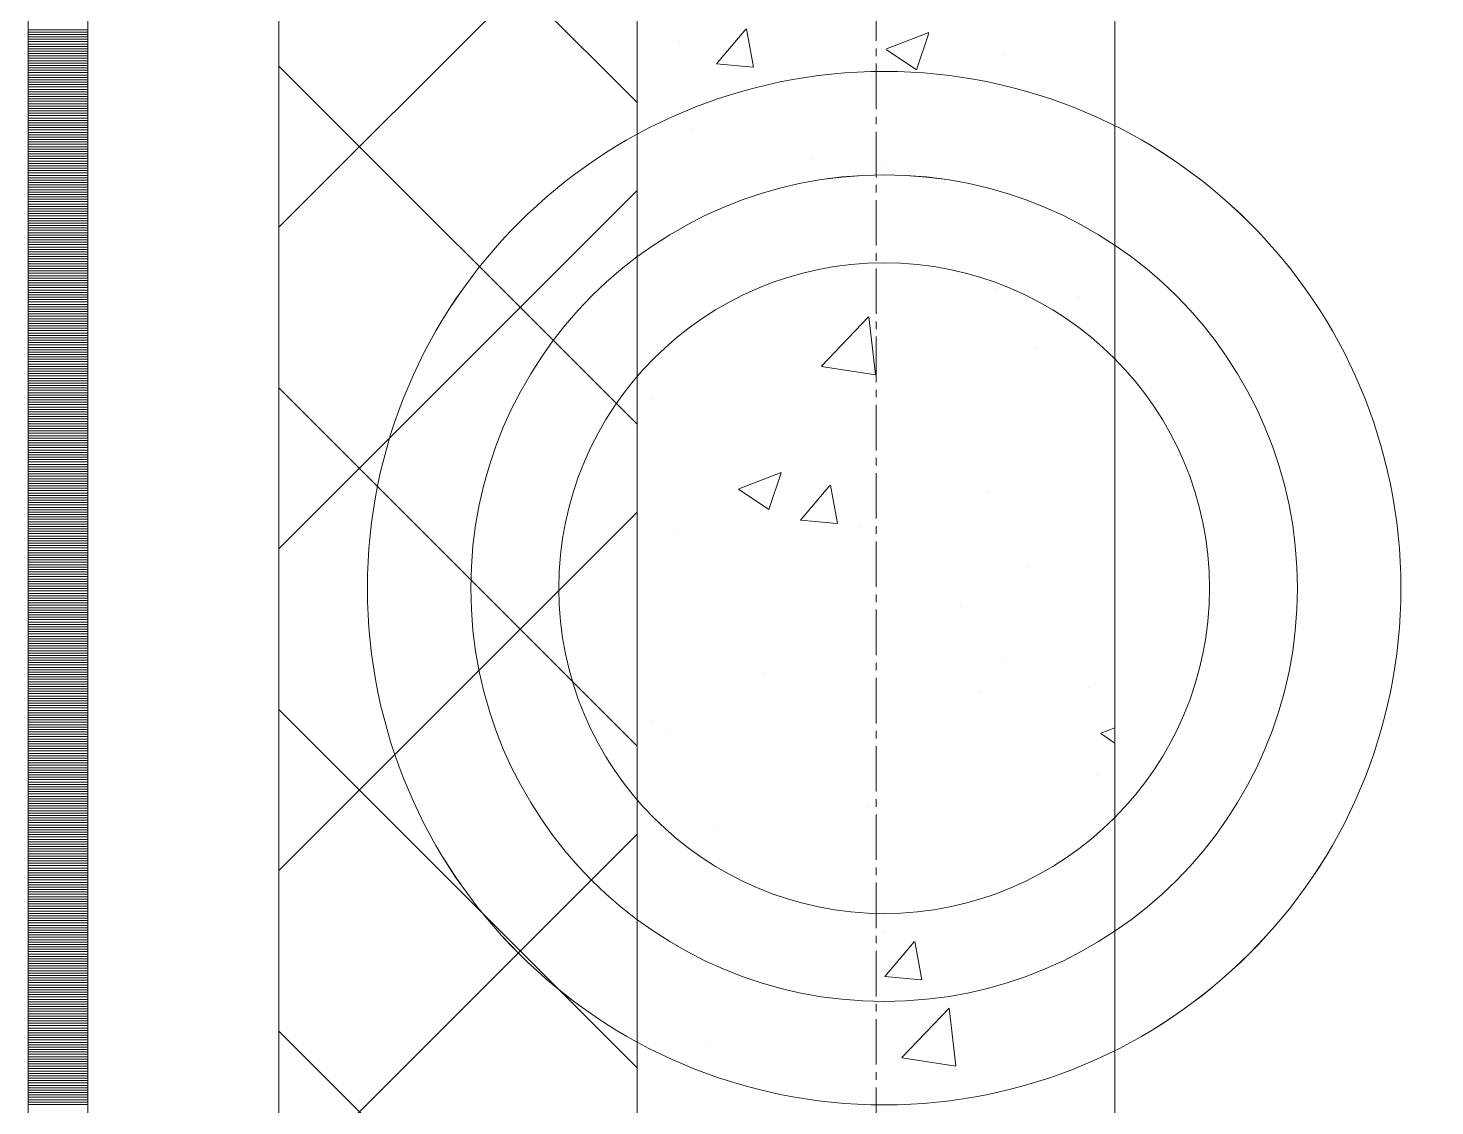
# Model space of a CAD drawing. Header units: millimetres. Extents: x 470010 to 1231400, y -134005 to 421770.
# Drawn here: x 672519 to 673108, y -6086 to -5635 of the extents above; entities that cross this region are included whole.
import ezdxf
from ezdxf.enums import TextEntityAlignment as Align

# ---------------------------------------------------------------- set-up
doc = ezdxf.new("R2010")
doc.units = ezdxf.units.MM
doc.linetypes.add('CENTER2', pattern=[28.575, 19.05, -3.175, 3.175, -3.175])
doc.linetypes.add('DASHED', pattern=[19.05, 12.7, -6.35])
doc.layers.get('Defpoints').update_dxf_attribs({"color": 140})
doc.layers.add('АР_Делит', color=120, linetype='Continuous', lineweight=0, plot=False)
for name, color, linetype, lineweight in [('АР_Стены ПЕНОблок', 52, 'Continuous', 20), ('АР_Тонкая', 254, 'Continuous', 5), ('АР_Утеплитель', 31, 'Continuous', 0), ('АР_Штриховка', 8, 'Continuous', 0)]:
    doc.layers.add(name, color=color, linetype=linetype, lineweight=lineweight)
doc.layers.add('РД_Оси_100', color=7, linetype='Continuous', lineweight=0, true_color=0x525252)
doc.styles.add('style1', font='ARIALN.TTF')

# ---------------------------------------------------------------- blocks, each defined once
blk = doc.blocks.new('СОШ_2200_АР_ОСИ_М100_28.05.24')
at = {"layer": 'АР_Делит', "color": 251, "linetype": 'DASHED', "true_color": 0x636466}
blk.add_lwpolyline([(-355, 13145), (-355, 100855), (37145, 100855), (37145, 129155), (72745, 129155), (72745, 135155), (114955, 135155), (114955, -355)], dxfattribs=at)
at = {"layer": 'РД_Оси_100', "color": 251, "linetype": 'CENTER2', "true_color": 0x636466}
blk.add_line((0, -6155), (0, 139938.679), dxfattribs=at)
blk = doc.blocks.new('A$C9108343f')
at = {"layer": 'АР_Делит', "color": 18, "true_color": 0x000000}
for radius in [216.34, 173.04, 136.21]:
    blk.add_circle((7158.34, 94496.92), radius, dxfattribs=at)
at = {"layer": 'АР_Стены ПЕНОблок', "color": 18, "linetype": 'Continuous', "lineweight": 20, "true_color": 0x000000}
for p, q in [((7054.96, 97555), (7054.96, 21355)), ((7254.96, 21355), (7254.96, 97555))]:
    blk.add_line(p, q, dxfattribs=at)
at = {"layer": 'АР_Тонкая', "color": 18, "linetype": 'Continuous', "lineweight": 5, "true_color": 0x000000}
for p, q in [((6799.96, 97555), (6799.96, 21355)), ((6824.96, 97555), (6824.96, 21355)), ((6824.96, 21355), (6824.96, 97555)), ((6904.96, 21355), (6904.96, 97555))]:
    blk.add_line(p, q, dxfattribs=at)
at = {"layer": 'АР_Утеплитель', "color": 18, "linetype": 'Continuous', "lineweight": 0, "true_color": 0x000000}
for p, q in [((6904.96, 97555), (6904.96, 21355)), ((7054.96, 21355), (7054.96, 97555))]:
    blk.add_line(p, q, dxfattribs=at)
at = {"layer": 'АР_Штриховка', "color": 18, "linetype": 'Continuous', "lineweight": 0, "true_color": 0x000000}
for p, q in [((7054.96, 94700.22), (6904.96, 94850.22)), ((6904.96, 94648.08), (7054.96, 94798.08)), ((6799.96, 94730.75), (6824.96, 94730.75)), ((6799.96, 94729.75), (6824.96, 94729.75)), ((6799.96, 94728.75), (6824.96, 94728.75)), ((6799.96, 94727.75), (6824.96, 94727.75)), ((6799.96, 94726.75), (6824.96, 94726.75)), ((7088.14, 94716.39), (7100.39, 94730.99)), ((7103.63, 94715.12), (7100.69, 94731.04)), ((7159.31, 94722.67), (7177.09, 94729.5)), ((7171.88, 94713.98), (7177.03, 94729.33)), ((6799.96, 94725.75), (6824.96, 94725.75)), ((6799.96, 94724.75), (6824.96, 94724.75)), ((6799.96, 94723.75), (6824.96, 94723.75)), ((6799.96, 94722.75), (6824.96, 94722.75)), ((6799.96, 94721.75), (6824.96, 94721.75)), ((6799.96, 94720.75), (6824.96, 94720.75)), ((7072.82, 94725.65), (7072.82, 94725.65)), ((7159.23, 94722.51), (7171.87, 94713.99)), ((6799.96, 94719.75), (6824.96, 94719.75)), ((6799.96, 94718.75), (6824.96, 94718.75)), ((6799.96, 94717.75), (6824.96, 94717.75)), ((6799.96, 94716.75), (6824.96, 94716.75)), ((6799.96, 94715.75), (6824.96, 94715.75)), ((7054.96, 94565.52), (6904.96, 94715.52)), ((7088.14, 94716.39), (7103.33, 94715.06)), ((7208.41, 94719.92), (7208.41, 94719.92)), ((6799.96, 94714.75), (6824.96, 94714.75)), ((6799.96, 94713.75), (6824.96, 94713.75)), ((6799.96, 94712.75), (6824.96, 94712.75)), ((6799.96, 94711.75), (6824.96, 94711.75)), ((6799.96, 94710.75), (6824.96, 94710.75)), ((6799.96, 94709.75), (6824.96, 94709.75)), ((6799.96, 94708.75), (6824.96, 94708.75)), ((6799.96, 94707.75), (6824.96, 94707.75)), ((6799.96, 94706.75), (6824.96, 94706.75)), ((6799.96, 94705.75), (6824.96, 94705.75)), ((6799.96, 94704.75), (6824.96, 94704.75)), ((6799.96, 94703.75), (6824.96, 94703.75)), ((7208.07, 94706.69), (7208.07, 94706.69)), ((6799.96, 94702.75), (6824.96, 94702.75)), ((6799.96, 94701.75), (6824.96, 94701.75)), ((6799.96, 94700.75), (6824.96, 94700.75)), ((6799.96, 94699.75), (6824.96, 94699.75)), ((6799.96, 94698.75), (6824.96, 94698.75)), ((6799.96, 94697.75), (6824.96, 94697.75)), ((6799.96, 94696.75), (6824.96, 94696.75)), ((6799.96, 94695.75), (6824.96, 94695.75)), ((6799.96, 94694.75), (6824.96, 94694.75)), ((6799.96, 94693.75), (6824.96, 94693.75)), ((6799.96, 94692.75), (6824.96, 94692.75)), ((6799.96, 94691.75), (6824.96, 94691.75)), ((6799.96, 94690.75), (6824.96, 94690.75)), ((6799.96, 94689.75), (6824.96, 94689.75)), ((6799.96, 94688.75), (6824.96, 94688.75)), ((6799.96, 94687.75), (6824.96, 94687.75)), ((6799.96, 94686.75), (6824.96, 94686.75)), ((6799.96, 94685.75), (6824.96, 94685.75)), ((7077.66, 94688.81), (7077.66, 94688.81)), ((6799.96, 94684.75), (6824.96, 94684.75)), ((6799.96, 94683.75), (6824.96, 94683.75)), ((6799.96, 94682.75), (6824.96, 94682.75)), ((6799.96, 94681.75), (6824.96, 94681.75)), ((6799.96, 94680.75), (6824.96, 94680.75)), ((6799.96, 94679.75), (6824.96, 94679.75)), ((6799.96, 94678.75), (6824.96, 94678.75)), ((6799.96, 94677.75), (6824.96, 94677.75)), ((6799.96, 94676.75), (6824.96, 94676.75)), ((6799.96, 94675.75), (6824.96, 94675.75)), ((6799.96, 94674.75), (6824.96, 94674.75)), ((6799.96, 94673.75), (6824.96, 94673.75)), ((7128.04, 94676.67), (7128.04, 94676.67)), ((7158.83, 94674.25), (7158.83, 94674.25)), ((6799.96, 94672.75), (6824.96, 94672.75)), ((6799.96, 94671.75), (6824.96, 94671.75)), ((6799.96, 94670.75), (6824.96, 94670.75)), ((6799.96, 94669.75), (6824.96, 94669.75)), ((6799.96, 94668.75), (6824.96, 94668.75)), ((6799.96, 94667.75), (6824.96, 94667.75)), ((6799.96, 94666.75), (6824.96, 94666.75)), ((6799.96, 94665.75), (6824.96, 94665.75)), ((6799.96, 94664.75), (6824.96, 94664.75)), ((6799.96, 94663.75), (6824.96, 94663.75)), ((6799.96, 94662.75), (6824.96, 94662.75)), ((6904.96, 94513.38), (7054.96, 94663.38)), ((6799.96, 94661.75), (6824.96, 94661.75)), ((6799.96, 94660.75), (6824.96, 94660.75)), ((6799.96, 94659.75), (6824.96, 94659.75)), ((6799.96, 94658.75), (6824.96, 94658.75)), ((6799.96, 94657.75), (6824.96, 94657.75)), ((6799.96, 94656.75), (6824.96, 94656.75)), ((6799.96, 94655.75), (6824.96, 94655.75)), ((6799.96, 94654.75), (6824.96, 94654.75)), ((6799.96, 94653.75), (6824.96, 94653.75)), ((6799.96, 94652.75), (6824.96, 94652.75)), ((6799.96, 94651.75), (6824.96, 94651.75)), ((6799.96, 94650.75), (6824.96, 94650.75)), ((6799.96, 94649.75), (6824.96, 94649.75)), ((6799.96, 94648.75), (6824.96, 94648.75)), ((6799.96, 94647.75), (6824.96, 94647.75)), ((6799.96, 94646.75), (6824.96, 94646.75)), ((6799.96, 94645.75), (6824.96, 94645.75)), ((6799.96, 94644.75), (6824.96, 94644.75)), ((6799.96, 94643.75), (6824.96, 94643.75)), ((6799.96, 94642.75), (6824.96, 94642.75)), ((6799.96, 94641.75), (6824.96, 94641.75)), ((6799.96, 94640.75), (6824.96, 94640.75)), ((6799.96, 94639.75), (6824.96, 94639.75)), ((6799.96, 94638.75), (6824.96, 94638.75)), ((6799.96, 94637.75), (6824.96, 94637.75)), ((6799.96, 94636.75), (6824.96, 94636.75)), ((6799.96, 94635.75), (6824.96, 94635.75)), ((6799.96, 94634.75), (6824.96, 94634.75)), ((6799.96, 94633.75), (6824.96, 94633.75)), ((6799.96, 94632.75), (6824.96, 94632.75)), ((6799.96, 94631.75), (6824.96, 94631.75)), ((6799.96, 94630.75), (6824.96, 94630.75)), ((6799.96, 94629.75), (6824.96, 94629.75)), ((6799.96, 94628.75), (6824.96, 94628.75)), ((6799.96, 94627.75), (6824.96, 94627.75)), ((6799.96, 94626.75), (6824.96, 94626.75)), ((6799.96, 94625.75), (6824.96, 94625.75)), ((6799.96, 94624.75), (6824.96, 94624.75)), ((6799.96, 94623.75), (6824.96, 94623.75)), ((6799.96, 94622.75), (6824.96, 94622.75)), ((6799.96, 94621.75), (6824.96, 94621.75)), ((6799.96, 94620.75), (6824.96, 94620.75)), ((7104.32, 94624.93), (7104.32, 94624.93)), ((7204.98, 94622.14), (7204.98, 94622.14)), ((6799.96, 94619.75), (6824.96, 94619.75)), ((6799.96, 94618.75), (6824.96, 94618.75)), ((6799.96, 94617.75), (6824.96, 94617.75)), ((6799.96, 94616.75), (6824.96, 94616.75)), ((6799.96, 94615.75), (6824.96, 94615.75)), ((6799.96, 94614.75), (6824.96, 94614.75)), ((7239.91, 94619.2), (7239.91, 94619.2)), ((6799.96, 94613.75), (6824.96, 94613.75)), ((6799.96, 94612.75), (6824.96, 94612.75)), ((6799.96, 94611.75), (6824.96, 94611.75)), ((6799.96, 94610.75), (6824.96, 94610.75)), ((6799.96, 94609.75), (6824.96, 94609.75)), ((7132.06, 94589.9), (7151.84, 94610.51)), ((7154.73, 94586.4), (7151.92, 94610.52)), ((6799.96, 94608.75), (6824.96, 94608.75)), ((6799.96, 94607.75), (6824.96, 94607.75)), ((6799.96, 94606.75), (6824.96, 94606.75)), ((6799.96, 94605.75), (6824.96, 94605.75)), ((6799.96, 94604.75), (6824.96, 94604.75)), ((6799.96, 94603.75), (6824.96, 94603.75)), ((7074.57, 94604.25), (7074.57, 94604.25)), ((6799.96, 94602.75), (6824.96, 94602.75)), ((6799.96, 94601.75), (6824.96, 94601.75)), ((6799.96, 94600.75), (6824.96, 94600.75)), ((6799.96, 94599.75), (6824.96, 94599.75)), ((6799.96, 94598.75), (6824.96, 94598.75)), ((6799.96, 94597.75), (6824.96, 94597.75)), ((7221.64, 94597.6), (7221.64, 94597.6)), ((6799.96, 94596.75), (6824.96, 94596.75)), ((6799.96, 94595.75), (6824.96, 94595.75)), ((6799.96, 94594.75), (6824.96, 94594.75)), ((6799.96, 94593.75), (6824.96, 94593.75)), ((6799.96, 94592.75), (6824.96, 94592.75)), ((6799.96, 94591.75), (6824.96, 94591.75)), ((6799.96, 94590.75), (6824.96, 94590.75)), ((6799.96, 94589.75), (6824.96, 94589.75)), ((6799.96, 94588.75), (6824.96, 94588.75)), ((6799.96, 94587.75), (6824.96, 94587.75)), ((6799.96, 94586.75), (6824.96, 94586.75)), ((6799.96, 94585.75), (6824.96, 94585.75)), ((7132.12, 94589.76), (7154.71, 94586.26)), ((6799.96, 94584.75), (6824.96, 94584.75)), ((6799.96, 94583.75), (6824.96, 94583.75)), ((6799.96, 94582.75), (6824.96, 94582.75)), ((6799.96, 94581.75), (6824.96, 94581.75)), ((6799.96, 94580.75), (6824.96, 94580.75)), ((6799.96, 94579.75), (6824.96, 94579.75)), ((7054.96, 94430.81), (6904.96, 94580.81)), ((6799.96, 94578.75), (6824.96, 94578.75)), ((6799.96, 94577.75), (6824.96, 94577.75)), ((6799.96, 94576.75), (6824.96, 94576.75)), ((6799.96, 94575.75), (6824.96, 94575.75)), ((6799.96, 94574.75), (6824.96, 94574.75)), ((6799.96, 94573.75), (6824.96, 94573.75)), ((7061.22, 94576.49), (7061.22, 94576.49)), ((6799.96, 94572.75), (6824.96, 94572.75)), ((6799.96, 94571.75), (6824.96, 94571.75)), ((6799.96, 94570.75), (6824.96, 94570.75)), ((6799.96, 94569.75), (6824.96, 94569.75)), ((6799.96, 94568.75), (6824.96, 94568.75)), ((6799.96, 94567.75), (6824.96, 94567.75)), ((6799.96, 94566.75), (6824.96, 94566.75)), ((6799.96, 94565.75), (6824.96, 94565.75)), ((6799.96, 94564.75), (6824.96, 94564.75)), ((6799.96, 94563.75), (6824.96, 94563.75)), ((6799.96, 94562.75), (6824.96, 94562.75)), ((6799.96, 94561.75), (6824.96, 94561.75)), ((6799.96, 94560.75), (6824.96, 94560.75)), ((6799.96, 94559.75), (6824.96, 94559.75)), ((6799.96, 94558.75), (6824.96, 94558.75)), ((6799.96, 94557.75), (6824.96, 94557.75)), ((6799.96, 94556.75), (6824.96, 94556.75)), ((6799.96, 94555.75), (6824.96, 94555.75)), ((6799.96, 94554.75), (6824.96, 94554.75)), ((6799.96, 94553.75), (6824.96, 94553.75)), ((6799.96, 94552.75), (6824.96, 94552.75)), ((6799.96, 94551.75), (6824.96, 94551.75)), ((6799.96, 94550.75), (6824.96, 94550.75)), ((6799.96, 94549.75), (6824.96, 94549.75)), ((6799.96, 94548.75), (6824.96, 94548.75)), ((6799.96, 94547.75), (6824.96, 94547.75)), ((6799.96, 94546.75), (6824.96, 94546.75)), ((6799.96, 94545.75), (6824.96, 94545.75)), ((6799.96, 94544.75), (6824.96, 94544.75)), ((7097.51, 94538.49), (7115.29, 94545.31)), ((7110.08, 94529.79), (7115.23, 94545.14)), ((6799.96, 94543.75), (6824.96, 94543.75)), ((6799.96, 94542.75), (6824.96, 94542.75)), ((6799.96, 94541.75), (6824.96, 94541.75)), ((6799.96, 94540.75), (6824.96, 94540.75)), ((6799.96, 94539.75), (6824.96, 94539.75)), ((6799.96, 94538.75), (6824.96, 94538.75)), ((7097.43, 94538.32), (7110.07, 94529.8)), ((7123.39, 94525.34), (7135.63, 94539.93)), ((7138.87, 94524.06), (7135.93, 94539.98)), ((6799.96, 94537.75), (6824.96, 94537.75)), ((6799.96, 94536.75), (6824.96, 94536.75)), ((6799.96, 94535.75), (6824.96, 94535.75)), ((6799.96, 94534.75), (6824.96, 94534.75)), ((6799.96, 94533.75), (6824.96, 94533.75)), ((6799.96, 94532.75), (6824.96, 94532.75)), ((7201.9, 94537.58), (7201.9, 94537.58)), ((6799.96, 94531.75), (6824.96, 94531.75)), ((6799.96, 94530.75), (6824.96, 94530.75)), ((6799.96, 94529.75), (6824.96, 94529.75)), ((6799.96, 94528.75), (6824.96, 94528.75)), ((6799.96, 94527.75), (6824.96, 94527.75)), ((6799.96, 94526.75), (6824.96, 94526.75)), ((6904.96, 94378.68), (7054.96, 94528.68)), ((6799.96, 94525.75), (6824.96, 94525.75)), ((6799.96, 94524.75), (6824.96, 94524.75)), ((6799.96, 94523.75), (6824.96, 94523.75)), ((6799.96, 94522.75), (6824.96, 94522.75)), ((6799.96, 94521.75), (6824.96, 94521.75)), ((6799.96, 94520.75), (6824.96, 94520.75)), ((7123.39, 94525.33), (7138.57, 94524)), ((7148.34, 94522.7), (7148.34, 94522.7)), ((6799.96, 94519.75), (6824.96, 94519.75)), ((6799.96, 94518.75), (6824.96, 94518.75)), ((6799.96, 94517.75), (6824.96, 94517.75)), ((6799.96, 94516.75), (6824.96, 94516.75)), ((6799.96, 94515.75), (6824.96, 94515.75)), ((6799.96, 94514.75), (6824.96, 94514.75)), ((7071.48, 94519.7), (7071.48, 94519.7)), ((6799.96, 94513.75), (6824.96, 94513.75)), ((6799.96, 94512.75), (6824.96, 94512.75)), ((6799.96, 94511.75), (6824.96, 94511.75)), ((6799.96, 94510.75), (6824.96, 94510.75)), ((6799.96, 94509.75), (6824.96, 94509.75)), ((6799.96, 94508.75), (6824.96, 94508.75)), ((6799.96, 94507.75), (6824.96, 94507.75)), ((6799.96, 94506.75), (6824.96, 94506.75)), ((6799.96, 94505.75), (6824.96, 94505.75)), ((6799.96, 94504.75), (6824.96, 94504.75)), ((6799.96, 94503.75), (6824.96, 94503.75)), ((7218.41, 94505.79), (7218.41, 94505.79)), ((6799.96, 94502.75), (6824.96, 94502.75)), ((6799.96, 94501.75), (6824.96, 94501.75)), ((6799.96, 94500.75), (6824.96, 94500.75)), ((6799.96, 94499.75), (6824.96, 94499.75)), ((6799.96, 94498.75), (6824.96, 94498.75)), ((6799.96, 94497.75), (6824.96, 94497.75)), ((7154.82, 94497.42), (7154.82, 94497.42)), ((6799.96, 94496.75), (6824.96, 94496.75)), ((6799.96, 94495.75), (6824.96, 94495.75)), ((6799.96, 94494.75), (6824.96, 94494.75)), ((6799.96, 94493.75), (6824.96, 94493.75)), ((6799.96, 94492.75), (6824.96, 94492.75)), ((6799.96, 94491.75), (6824.96, 94491.75)), ((6799.96, 94490.75), (6824.96, 94490.75)), ((6799.96, 94489.75), (6824.96, 94489.75)), ((6799.96, 94488.75), (6824.96, 94488.75)), ((6799.96, 94487.75), (6824.96, 94487.75)), ((6799.96, 94486.75), (6824.96, 94486.75)), ((6799.96, 94485.75), (6824.96, 94485.75)), ((7190.45, 94489.41), (7190.45, 94489.41)), ((6799.96, 94484.75), (6824.96, 94484.75)), ((6799.96, 94483.75), (6824.96, 94483.75)), ((6799.96, 94482.75), (6824.96, 94482.75)), ((6799.96, 94481.75), (6824.96, 94481.75)), ((6799.96, 94480.75), (6824.96, 94480.75)), ((6799.96, 94479.75), (6824.96, 94479.75)), ((6799.96, 94478.75), (6824.96, 94478.75)), ((6799.96, 94477.75), (6824.96, 94477.75)), ((6799.96, 94476.75), (6824.96, 94476.75)), ((6799.96, 94475.75), (6824.96, 94475.75)), ((6799.96, 94474.75), (6824.96, 94474.75)), ((6799.96, 94473.75), (6824.96, 94473.75)), ((6799.96, 94472.75), (6824.96, 94472.75)), ((6799.96, 94471.75), (6824.96, 94471.75)), ((6799.96, 94470.75), (6824.96, 94470.75)), ((6799.96, 94469.75), (6824.96, 94469.75)), ((6799.96, 94468.75), (6824.96, 94468.75)), ((6799.96, 94467.75), (6824.96, 94467.75)), ((6799.96, 94466.75), (6824.96, 94466.75)), ((6799.96, 94465.75), (6824.96, 94465.75)), ((6799.96, 94464.75), (6824.96, 94464.75)), ((6799.96, 94463.75), (6824.96, 94463.75)), ((6799.96, 94462.75), (6824.96, 94462.75)), ((6799.96, 94461.75), (6824.96, 94461.75)), ((7209.2, 94466.93), (7209.2, 94466.93)), ((6799.96, 94460.75), (6824.96, 94460.75)), ((6799.96, 94459.75), (6824.96, 94459.75)), ((6799.96, 94458.75), (6824.96, 94458.75)), ((6799.96, 94457.75), (6824.96, 94457.75)), ((6799.96, 94456.75), (6824.96, 94456.75)), ((6799.96, 94455.75), (6824.96, 94455.75)), ((7108.41, 94461.02), (7108.41, 94461.02)), ((6799.96, 94454.75), (6824.96, 94454.75)), ((6799.96, 94453.75), (6824.96, 94453.75)), ((6799.96, 94452.75), (6824.96, 94452.75)), ((6799.96, 94451.75), (6824.96, 94451.75)), ((6799.96, 94450.75), (6824.96, 94450.75)), ((7198.81, 94453.03), (7198.81, 94453.03)), ((7244, 94455.29), (7244, 94455.29)), ((6799.96, 94449.75), (6824.96, 94449.75)), ((6799.96, 94448.75), (6824.96, 94448.75)), ((6799.96, 94447.75), (6824.96, 94447.75)), ((6799.96, 94446.75), (6824.96, 94446.75)), ((6799.96, 94445.75), (6824.96, 94445.75)), ((6799.96, 94444.75), (6824.96, 94444.75)), ((7054.96, 94296.11), (6904.96, 94446.11)), ((6799.96, 94443.75), (6824.96, 94443.75)), ((6799.96, 94442.75), (6824.96, 94442.75)), ((6799.96, 94441.75), (6824.96, 94441.75)), ((6799.96, 94440.75), (6824.96, 94440.75)), ((6799.96, 94439.75), (6824.96, 94439.75)), ((6799.96, 94438.75), (6824.96, 94438.75)), ((7061.08, 94441.5), (7061.08, 94441.5)), ((7249.12, 94436.22), (7254.96, 94438.46)), ((6799.96, 94437.75), (6824.96, 94437.75)), ((6799.96, 94436.75), (6824.96, 94436.75)), ((6799.96, 94435.75), (6824.96, 94435.75)), ((6799.96, 94434.75), (6824.96, 94434.75)), ((6799.96, 94433.75), (6824.96, 94433.75)), ((6799.96, 94432.75), (6824.96, 94432.75)), ((7068.39, 94435.14), (7068.39, 94435.14)), ((7249.05, 94436.05), (7254.96, 94432.07)), ((6799.96, 94431.75), (6824.96, 94431.75)), ((6799.96, 94430.75), (6824.96, 94430.75)), ((6799.96, 94429.75), (6824.96, 94429.75)), ((6799.96, 94428.75), (6824.96, 94428.75)), ((6799.96, 94427.75), (6824.96, 94427.75)), ((6799.96, 94426.75), (6824.96, 94426.75)), ((6799.96, 94425.75), (6824.96, 94425.75)), ((6799.96, 94424.75), (6824.96, 94424.75)), ((6799.96, 94423.75), (6824.96, 94423.75)), ((6799.96, 94422.75), (6824.96, 94422.75)), ((6799.96, 94421.75), (6824.96, 94421.75)), ((6799.96, 94420.75), (6824.96, 94420.75)), ((6799.96, 94419.75), (6824.96, 94419.75)), ((6799.96, 94418.75), (6824.96, 94418.75)), ((6799.96, 94417.75), (6824.96, 94417.75)), ((6799.96, 94416.75), (6824.96, 94416.75)), ((6799.96, 94415.75), (6824.96, 94415.75)), ((6799.96, 94414.75), (6824.96, 94414.75)), ((7247.78, 94418.28), (7247.78, 94418.28)), ((6799.96, 94413.75), (6824.96, 94413.75)), ((6799.96, 94412.75), (6824.96, 94412.75)), ((6799.96, 94411.75), (6824.96, 94411.75)), ((6799.96, 94410.75), (6824.96, 94410.75)), ((6799.96, 94409.75), (6824.96, 94409.75)), ((6799.96, 94408.75), (6824.96, 94408.75)), ((6799.96, 94407.75), (6824.96, 94407.75)), ((6799.96, 94406.75), (6824.96, 94406.75)), ((6799.96, 94405.75), (6824.96, 94405.75)), ((6799.96, 94404.75), (6824.96, 94404.75)), ((6799.96, 94403.75), (6824.96, 94403.75)), ((6799.96, 94402.75), (6824.96, 94402.75)), ((7151.59, 94405.61), (7151.59, 94405.61)), ((6799.96, 94401.75), (6824.96, 94401.75)), ((6799.96, 94400.75), (6824.96, 94400.75)), ((6799.96, 94399.75), (6824.96, 94399.75)), ((6799.96, 94398.75), (6824.96, 94398.75)), ((6799.96, 94397.75), (6824.96, 94397.75)), ((7088, 94397.24), (7088, 94397.24)), ((6799.96, 94396.75), (6824.96, 94396.75)), ((6799.96, 94395.75), (6824.96, 94395.75)), ((6799.96, 94394.75), (6824.96, 94394.75)), ((6799.96, 94393.75), (6824.96, 94393.75)), ((6799.96, 94392.75), (6824.96, 94392.75)), ((6799.96, 94391.75), (6824.96, 94391.75)), ((6904.96, 94243.97), (7054.96, 94393.97)), ((6799.96, 94390.75), (6824.96, 94390.75)), ((6799.96, 94389.75), (6824.96, 94389.75)), ((6799.96, 94388.75), (6824.96, 94388.75)), ((6799.96, 94387.75), (6824.96, 94387.75)), ((6799.96, 94386.75), (6824.96, 94386.75)), ((6799.96, 94385.75), (6824.96, 94385.75)), ((6799.96, 94384.75), (6824.96, 94384.75)), ((6799.96, 94383.75), (6824.96, 94383.75)), ((6799.96, 94382.75), (6824.96, 94382.75)), ((6799.96, 94381.75), (6824.96, 94381.75)), ((6799.96, 94380.75), (6824.96, 94380.75)), ((6799.96, 94379.75), (6824.96, 94379.75)), ((6799.96, 94378.75), (6824.96, 94378.75)), ((6799.96, 94377.75), (6824.96, 94377.75)), ((6799.96, 94376.75), (6824.96, 94376.75)), ((6799.96, 94375.75), (6824.96, 94375.75)), ((6799.96, 94374.75), (6824.96, 94374.75)), ((6799.96, 94373.75), (6824.96, 94373.75)), ((6799.96, 94372.75), (6824.96, 94372.75)), ((6799.96, 94371.75), (6824.96, 94371.75)), ((6799.96, 94370.75), (6824.96, 94370.75)), ((6799.96, 94369.75), (6824.96, 94369.75)), ((6799.96, 94368.75), (6824.96, 94368.75)), ((6799.96, 94367.75), (6824.96, 94367.75)), ((7195.72, 94368.47), (7195.72, 94368.47)), ((6799.96, 94366.75), (6824.96, 94366.75)), ((6799.96, 94365.75), (6824.96, 94365.75)), ((6799.96, 94364.75), (6824.96, 94364.75)), ((6799.96, 94363.75), (6824.96, 94363.75)), ((6799.96, 94362.75), (6824.96, 94362.75)), ((6799.96, 94361.75), (6824.96, 94361.75)), ((6799.96, 94360.75), (6824.96, 94360.75)), ((6799.96, 94359.75), (6824.96, 94359.75)), ((6799.96, 94358.75), (6824.96, 94358.75)), ((6799.96, 94357.75), (6824.96, 94357.75)), ((6799.96, 94356.75), (6824.96, 94356.75)), ((6799.96, 94355.75), (6824.96, 94355.75)), ((7139.91, 94360.3), (7139.91, 94360.3)), ((6799.96, 94354.75), (6824.96, 94354.75)), ((6799.96, 94353.75), (6824.96, 94353.75)), ((6799.96, 94352.75), (6824.96, 94352.75)), ((6799.96, 94351.75), (6824.96, 94351.75)), ((6799.96, 94350.75), (6824.96, 94350.75)), ((6799.96, 94349.75), (6824.96, 94349.75)), ((7065.31, 94350.59), (7065.31, 94350.59)), ((7158.08, 94352.61), (7158.08, 94352.61)), ((6799.96, 94348.75), (6824.96, 94348.75)), ((6799.96, 94347.75), (6824.96, 94347.75)), ((6799.96, 94346.75), (6824.96, 94346.75)), ((6799.96, 94345.75), (6824.96, 94345.75)), ((6799.96, 94344.75), (6824.96, 94344.75)), ((7158.63, 94334.28), (7170.88, 94348.87)), ((7174.11, 94333), (7171.18, 94348.92)), ((6799.96, 94343.75), (6824.96, 94343.75)), ((6799.96, 94342.75), (6824.96, 94342.75)), ((6799.96, 94341.75), (6824.96, 94341.75)), ((6799.96, 94340.75), (6824.96, 94340.75)), ((6799.96, 94339.75), (6824.96, 94339.75)), ((6799.96, 94338.75), (6824.96, 94338.75)), ((6799.96, 94337.75), (6824.96, 94337.75)), ((6799.96, 94336.75), (6824.96, 94336.75)), ((6799.96, 94335.75), (6824.96, 94335.75)), ((6799.96, 94334.75), (6824.96, 94334.75)), ((6799.96, 94333.75), (6824.96, 94333.75)), ((6799.96, 94332.75), (6824.96, 94332.75)), ((7158.63, 94334.28), (7173.81, 94332.95)), ((6799.96, 94331.75), (6824.96, 94331.75)), ((6799.96, 94330.75), (6824.96, 94330.75)), ((6799.96, 94329.75), (6824.96, 94329.75)), ((6799.96, 94328.75), (6824.96, 94328.75)), ((6799.96, 94327.75), (6824.96, 94327.75)), ((6799.96, 94326.75), (6824.96, 94326.75)), ((6799.96, 94325.75), (6824.96, 94325.75)), ((6799.96, 94324.75), (6824.96, 94324.75)), ((6799.96, 94323.75), (6824.96, 94323.75)), ((6799.96, 94322.75), (6824.96, 94322.75)), ((6799.96, 94321.75), (6824.96, 94321.75)), ((6799.96, 94320.75), (6824.96, 94320.75)), ((7165.73, 94300.43), (7185.52, 94321.05)), ((7188.41, 94296.93), (7185.6, 94321.06)), ((6799.96, 94319.75), (6824.96, 94319.75)), ((6799.96, 94318.75), (6824.96, 94318.75)), ((6799.96, 94317.75), (6824.96, 94317.75)), ((6799.96, 94316.75), (6824.96, 94316.75)), ((6799.96, 94315.75), (6824.96, 94315.75)), ((6799.96, 94314.75), (6824.96, 94314.75)), ((7180.96, 94318.1), (7180.96, 94318.1)), ((6799.96, 94313.75), (6824.96, 94313.75)), ((6799.96, 94312.75), (6824.96, 94312.75)), ((6799.96, 94311.75), (6824.96, 94311.75)), ((6799.96, 94310.75), (6824.96, 94310.75)), ((6799.96, 94309.75), (6824.96, 94309.75)), ((6799.96, 94308.75), (6824.96, 94308.75)), ((7054.96, 94161.4), (6904.96, 94311.4)), ((6799.96, 94307.75), (6824.96, 94307.75)), ((6799.96, 94306.75), (6824.96, 94306.75)), ((6799.96, 94305.75), (6824.96, 94305.75)), ((6799.96, 94304.75), (6824.96, 94304.75)), ((6799.96, 94303.75), (6824.96, 94303.75)), ((6799.96, 94302.75), (6824.96, 94302.75)), ((7084.77, 94305.43), (7084.77, 94305.43)), ((6799.96, 94301.75), (6824.96, 94301.75)), ((6799.96, 94300.75), (6824.96, 94300.75)), ((6799.96, 94299.75), (6824.96, 94299.75)), ((6799.96, 94298.75), (6824.96, 94298.75)), ((6799.96, 94297.75), (6824.96, 94297.75)), ((6799.96, 94296.75), (6824.96, 94296.75)), ((7165.79, 94300.3), (7188.38, 94296.79)), ((6799.96, 94295.75), (6824.96, 94295.75)), ((6799.96, 94294.75), (6824.96, 94294.75)), ((6799.96, 94293.75), (6824.96, 94293.75)), ((6799.96, 94292.75), (6824.96, 94292.75)), ((6799.96, 94291.75), (6824.96, 94291.75)), ((6799.96, 94290.75), (6824.96, 94290.75)), ((6799.96, 94289.75), (6824.96, 94289.75)), ((6799.96, 94288.75), (6824.96, 94288.75)), ((6799.96, 94287.75), (6824.96, 94287.75)), ((6799.96, 94286.75), (6824.96, 94286.75)), ((6799.96, 94285.75), (6824.96, 94285.75)), ((6799.96, 94284.75), (6824.96, 94284.75)), ((6799.96, 94283.75), (6824.96, 94283.75)), ((6799.96, 94282.75), (6824.96, 94282.75)), ((6799.96, 94281.75), (6824.96, 94281.75)), ((6799.96, 94280.75), (6824.96, 94280.75)), ((7192.63, 94283.92), (7192.63, 94283.92))]:
    blk.add_line(p, q, dxfattribs=at)
at = {"layer": 'РД_Оси_100'}
blk.add_blockref('СОШ_2200_АР_ОСИ_М100_28.05.24', (7154.96, 6755), dxfattribs=at)
at = {"layer": 'Defpoints', "color": 18, "true_color": 0x000000, "style": 'style1'}
for p in [(143949.34, 316089.12), (143974.98, 281639.5), (143890.4, 273244.71), (143839.99, 264276.81), (143967.75, 254892.38), (12251.96, 104178.14), (12382.58, 96023.14)]:
    blk.add_attdef('АР-ПОМЕЩЕНИЕ:НАИМЕНОВАНИЕ', text='', height=100, dxfattribs=at).set_placement(p, align=Align.MIDDLE)
at = {"layer": 'Defpoints', "color": 18, "true_color": 0x000000, "style": 'style1', "flags": 8}
for p in [(143951.3, 279099.09), (143848.34, 269251.11), (143875.33, 260094.25), (144049.74, 250824.7), (163419.28, 238153.36), (155897.46, 237965.97), (183037.2, 237965.97), (143342.94, 237876.19)]:
    blk.add_attdef('АР-ПОМЕЩЕНИЕ:НАИМЕНОВАНИЕ', text='', height=100, dxfattribs=at).set_placement(p, align=Align.MIDDLE)

msp = doc.modelspace()

# ---------------------------------------------------------------- linework, layer by layer
at = {"layer": 'АР_Делит', "color": 18, "true_color": 0x000000}
for radius in [216.336, 173.036, 136.212]:
    msp.add_circle((672876.957, -5869.322), radius, dxfattribs=at)
at = {"layer": 'АР_Стены ПЕНОблок', "color": 18, "linetype": 'Continuous', "lineweight": 20, "true_color": 0x000000}
for p, q in [((672773.57, -2811.242), (672773.57, -79011.242)), ((672973.57, -79011.242), (672973.57, -2811.242))]:
    msp.add_line(p, q, dxfattribs=at)
at = {"layer": 'АР_Тонкая', "color": 18, "linetype": 'Continuous', "lineweight": 5, "true_color": 0x000000}
for p, q in [((672518.57, -2811.242), (672518.57, -79011.242)), ((672543.57, -2811.242), (672543.57, -79011.242)), ((672543.57, -79011.242), (672543.57, -2811.242)), ((672623.57, -79011.242), (672623.57, -2811.242))]:
    msp.add_line(p, q, dxfattribs=at)
at = {"layer": 'АР_Утеплитель', "color": 18, "linetype": 'Continuous', "lineweight": 0, "true_color": 0x000000}
for p, q in [((672623.57, -2811.242), (672623.57, -79011.242)), ((672773.57, -79011.242), (672773.57, -2811.242))]:
    msp.add_line(p, q, dxfattribs=at)
at = {"layer": 'АР_Штриховка', "color": 18, "linetype": 'Continuous', "lineweight": 0, "true_color": 0x000000}
for p, q in [((672773.57, -5666.022), (672623.57, -5516.022)), ((672623.57, -5718.159), (672773.57, -5568.159)), ((672518.57, -5635.492), (672543.57, -5635.492)), ((672806.756, -5649.848), (672819.001, -5635.255)), ((672822.239, -5651.126), (672819.302, -5635.204)), ((672518.57, -5636.492), (672543.57, -5636.492)), ((672518.57, -5637.492), (672543.57, -5637.492)), ((672518.57, -5638.492), (672543.57, -5638.492)), ((672518.57, -5639.492), (672543.57, -5639.492)), ((672518.57, -5640.492), (672543.57, -5640.492)), ((672518.57, -5641.492), (672543.57, -5641.492)), ((672877.921, -5643.569), (672895.705, -5636.742)), ((672890.497, -5652.262), (672895.647, -5636.913)), ((672518.57, -5642.492), (672543.57, -5642.492)), ((672518.57, -5643.492), (672543.57, -5643.492)), ((672518.57, -5644.492), (672543.57, -5644.492)), ((672518.57, -5645.492), (672543.57, -5645.492)), ((672518.57, -5646.492), (672543.57, -5646.492)), ((672518.57, -5647.492), (672543.57, -5647.492)), ((672877.845, -5643.734), (672890.48, -5652.257)), ((672518.57, -5648.492), (672543.57, -5648.492)), ((672518.57, -5649.492), (672543.57, -5649.492)), ((672518.57, -5650.492), (672543.57, -5650.492)), ((672518.57, -5651.492), (672543.57, -5651.492)), ((672518.57, -5652.492), (672543.57, -5652.492)), ((672518.57, -5653.492), (672543.57, -5653.492)), ((672773.57, -5800.726), (672623.57, -5650.726)), ((672806.755, -5649.853), (672821.937, -5651.181)), ((672518.57, -5654.492), (672543.57, -5654.492)), ((672518.57, -5655.492), (672543.57, -5655.492)), ((672518.57, -5656.492), (672543.57, -5656.492)), ((672518.57, -5657.492), (672543.57, -5657.492)), ((672518.57, -5658.492), (672543.57, -5658.492)), ((672518.57, -5659.492), (672543.57, -5659.492)), ((672518.57, -5660.492), (672543.57, -5660.492)), ((672518.57, -5661.492), (672543.57, -5661.492)), ((672518.57, -5662.492), (672543.57, -5662.492)), ((672518.57, -5663.492), (672543.57, -5663.492)), ((672518.57, -5664.492), (672543.57, -5664.492)), ((672518.57, -5665.492), (672543.57, -5665.492)), ((672518.57, -5666.492), (672543.57, -5666.492)), ((672518.57, -5667.492), (672543.57, -5667.492)), ((672518.57, -5668.492), (672543.57, -5668.492)), ((672518.57, -5669.492), (672543.57, -5669.492)), ((672518.57, -5670.492), (672543.57, -5670.492)), ((672518.57, -5671.492), (672543.57, -5671.492)), ((672518.57, -5672.492), (672543.57, -5672.492)), ((672518.57, -5673.492), (672543.57, -5673.492)), ((672518.57, -5674.492), (672543.57, -5674.492)), ((672518.57, -5675.492), (672543.57, -5675.492)), ((672518.57, -5676.492), (672543.57, -5676.492)), ((672518.57, -5677.492), (672543.57, -5677.492)), ((672518.57, -5678.492), (672543.57, -5678.492)), ((672518.57, -5679.492), (672543.57, -5679.492)), ((672518.57, -5680.492), (672543.57, -5680.492)), ((672518.57, -5681.492), (672543.57, -5681.492)), ((672518.57, -5682.492), (672543.57, -5682.492)), ((672518.57, -5683.492), (672543.57, -5683.492)), ((672518.57, -5684.492), (672543.57, -5684.492)), ((672518.57, -5685.492), (672543.57, -5685.492)), ((672518.57, -5686.492), (672543.57, -5686.492)), ((672518.57, -5687.492), (672543.57, -5687.492)), ((672518.57, -5688.492), (672543.57, -5688.492)), ((672518.57, -5689.492), (672543.57, -5689.492)), ((672518.57, -5690.492), (672543.57, -5690.492)), ((672518.57, -5691.492), (672543.57, -5691.492)), ((672518.57, -5692.492), (672543.57, -5692.492)), ((672518.57, -5693.492), (672543.57, -5693.492)), ((672518.57, -5694.492), (672543.57, -5694.492)), ((672518.57, -5695.492), (672543.57, -5695.492)), ((672518.57, -5696.492), (672543.57, -5696.492)), ((672518.57, -5697.492), (672543.57, -5697.492)), ((672518.57, -5698.492), (672543.57, -5698.492)), ((672518.57, -5699.492), (672543.57, -5699.492)), ((672518.57, -5700.492), (672543.57, -5700.492)), ((672518.57, -5701.492), (672543.57, -5701.492)), ((672518.57, -5702.492), (672543.57, -5702.492)), ((672518.57, -5703.492), (672543.57, -5703.492)), ((672518.57, -5704.492), (672543.57, -5704.492)), ((672518.57, -5705.492), (672543.57, -5705.492)), ((672518.57, -5706.492), (672543.57, -5706.492)), ((672623.57, -5852.863), (672773.57, -5702.863)), ((672518.57, -5707.492), (672543.57, -5707.492)), ((672518.57, -5708.492), (672543.57, -5708.492)), ((672518.57, -5709.492), (672543.57, -5709.492)), ((672518.57, -5710.492), (672543.57, -5710.492)), ((672518.57, -5711.492), (672543.57, -5711.492)), ((672518.57, -5712.492), (672543.57, -5712.492)), ((672518.57, -5713.492), (672543.57, -5713.492)), ((672518.57, -5714.492), (672543.57, -5714.492)), ((672518.57, -5715.492), (672543.57, -5715.492)), ((672518.57, -5716.492), (672543.57, -5716.492)), ((672518.57, -5717.492), (672543.57, -5717.492)), ((672518.57, -5718.492), (672543.57, -5718.492)), ((672518.57, -5719.492), (672543.57, -5719.492)), ((672518.57, -5720.492), (672543.57, -5720.492)), ((672518.57, -5721.492), (672543.57, -5721.492)), ((672518.57, -5722.492), (672543.57, -5722.492)), ((672518.57, -5723.492), (672543.57, -5723.492)), ((672518.57, -5724.492), (672543.57, -5724.492)), ((672518.57, -5725.492), (672543.57, -5725.492)), ((672518.57, -5726.492), (672543.57, -5726.492)), ((672518.57, -5727.492), (672543.57, -5727.492)), ((672518.57, -5728.492), (672543.57, -5728.492)), ((672518.57, -5729.492), (672543.57, -5729.492)), ((672518.57, -5730.492), (672543.57, -5730.492)), ((672518.57, -5731.492), (672543.57, -5731.492)), ((672518.57, -5732.492), (672543.57, -5732.492)), ((672518.57, -5733.492), (672543.57, -5733.492)), ((672518.57, -5734.492), (672543.57, -5734.492)), ((672518.57, -5735.492), (672543.57, -5735.492)), ((672518.57, -5736.492), (672543.57, -5736.492)), ((672518.57, -5737.492), (672543.57, -5737.492)), ((672518.57, -5738.492), (672543.57, -5738.492)), ((672518.57, -5739.492), (672543.57, -5739.492)), ((672518.57, -5740.492), (672543.57, -5740.492)), ((672518.57, -5741.492), (672543.57, -5741.492)), ((672518.57, -5742.492), (672543.57, -5742.492)), ((672518.57, -5743.492), (672543.57, -5743.492)), ((672518.57, -5744.492), (672543.57, -5744.492)), ((672518.57, -5745.492), (672543.57, -5745.492)), ((672518.57, -5746.492), (672543.57, -5746.492)), ((672518.57, -5747.492), (672543.57, -5747.492)), ((672518.57, -5748.492), (672543.57, -5748.492)), ((672518.57, -5749.492), (672543.57, -5749.492)), ((672518.57, -5750.492), (672543.57, -5750.492)), ((672518.57, -5751.492), (672543.57, -5751.492)), ((672518.57, -5752.492), (672543.57, -5752.492)), ((672518.57, -5753.492), (672543.57, -5753.492)), ((672518.57, -5754.492), (672543.57, -5754.492)), ((672518.57, -5755.492), (672543.57, -5755.492)), ((672518.57, -5756.492), (672543.57, -5756.492)), ((672518.57, -5757.492), (672543.57, -5757.492)), ((672518.57, -5758.492), (672543.57, -5758.492)), ((672518.57, -5759.492), (672543.57, -5759.492)), ((672850.669, -5776.347), (672870.453, -5755.728)), ((672873.343, -5779.841), (672870.537, -5755.718)), ((672518.57, -5760.492), (672543.57, -5760.492)), ((672518.57, -5761.492), (672543.57, -5761.492)), ((672518.57, -5762.492), (672543.57, -5762.492)), ((672518.57, -5763.492), (672543.57, -5763.492)), ((672518.57, -5764.492), (672543.57, -5764.492)), ((672518.57, -5765.492), (672543.57, -5765.492)), ((672518.57, -5766.492), (672543.57, -5766.492)), ((672518.57, -5767.492), (672543.57, -5767.492)), ((672518.57, -5768.492), (672543.57, -5768.492)), ((672518.57, -5769.492), (672543.57, -5769.492)), ((672518.57, -5770.492), (672543.57, -5770.492)), ((672518.57, -5771.492), (672543.57, -5771.492)), ((672518.57, -5772.492), (672543.57, -5772.492)), ((672518.57, -5773.492), (672543.57, -5773.492)), ((672518.57, -5774.492), (672543.57, -5774.492)), ((672518.57, -5775.492), (672543.57, -5775.492)), ((672518.57, -5776.492), (672543.57, -5776.492)), ((672518.57, -5777.492), (672543.57, -5777.492)), ((672850.731, -5776.479), (672873.321, -5779.982)), ((672518.57, -5778.492), (672543.57, -5778.492)), ((672518.57, -5779.492), (672543.57, -5779.492)), ((672518.57, -5780.492), (672543.57, -5780.492)), ((672518.57, -5781.492), (672543.57, -5781.492)), ((672518.57, -5782.492), (672543.57, -5782.492)), ((672518.57, -5783.492), (672543.57, -5783.492)), ((672518.57, -5784.492), (672543.57, -5784.492)), ((672518.57, -5785.492), (672543.57, -5785.492)), ((672518.57, -5786.492), (672543.57, -5786.492)), ((672518.57, -5787.492), (672543.57, -5787.492)), ((672518.57, -5788.492), (672543.57, -5788.492)), ((672773.57, -5935.43), (672623.57, -5785.43)), ((672518.57, -5789.492), (672543.57, -5789.492)), ((672518.57, -5790.492), (672543.57, -5790.492)), ((672518.57, -5791.492), (672543.57, -5791.492)), ((672518.57, -5792.492), (672543.57, -5792.492)), ((672518.57, -5793.492), (672543.57, -5793.492)), ((672518.57, -5794.492), (672543.57, -5794.492)), ((672518.57, -5795.492), (672543.57, -5795.492)), ((672518.57, -5796.492), (672543.57, -5796.492)), ((672518.57, -5797.492), (672543.57, -5797.492)), ((672518.57, -5798.492), (672543.57, -5798.492)), ((672518.57, -5799.492), (672543.57, -5799.492)), ((672518.57, -5800.492), (672543.57, -5800.492)), ((672518.57, -5801.492), (672543.57, -5801.492)), ((672518.57, -5802.492), (672543.57, -5802.492)), ((672518.57, -5803.492), (672543.57, -5803.492)), ((672518.57, -5804.492), (672543.57, -5804.492)), ((672518.57, -5805.492), (672543.57, -5805.492)), ((672518.57, -5806.492), (672543.57, -5806.492)), ((672518.57, -5807.492), (672543.57, -5807.492)), ((672518.57, -5808.492), (672543.57, -5808.492)), ((672518.57, -5809.492), (672543.57, -5809.492)), ((672518.57, -5810.492), (672543.57, -5810.492)), ((672518.57, -5811.492), (672543.57, -5811.492)), ((672518.57, -5812.492), (672543.57, -5812.492)), ((672518.57, -5813.492), (672543.57, -5813.492)), ((672518.57, -5814.492), (672543.57, -5814.492)), ((672518.57, -5815.492), (672543.57, -5815.492)), ((672518.57, -5816.492), (672543.57, -5816.492)), ((672518.57, -5817.492), (672543.57, -5817.492)), ((672518.57, -5818.492), (672543.57, -5818.492)), ((672518.57, -5819.492), (672543.57, -5819.492)), ((672518.57, -5820.492), (672543.57, -5820.492)), ((672518.57, -5821.492), (672543.57, -5821.492)), ((672518.57, -5822.492), (672543.57, -5822.492)), ((672518.57, -5823.492), (672543.57, -5823.492)), ((672518.57, -5824.492), (672543.57, -5824.492)), ((672816.119, -5827.757), (672833.903, -5820.93)), ((672828.695, -5836.45), (672833.845, -5821.101)), ((672518.57, -5825.492), (672543.57, -5825.492)), ((672518.57, -5826.492), (672543.57, -5826.492)), ((672518.57, -5827.492), (672543.57, -5827.492)), ((672518.57, -5828.492), (672543.57, -5828.492)), ((672518.57, -5829.492), (672543.57, -5829.492)), ((672518.57, -5830.492), (672543.57, -5830.492)), ((672816.043, -5827.922), (672828.678, -5836.445)), ((672841.999, -5840.905), (672854.244, -5826.312)), ((672857.482, -5842.183), (672854.545, -5826.261)), ((672518.57, -5831.492), (672543.57, -5831.492)), ((672518.57, -5832.492), (672543.57, -5832.492)), ((672518.57, -5833.492), (672543.57, -5833.492)), ((672518.57, -5834.492), (672543.57, -5834.492)), ((672518.57, -5835.492), (672543.57, -5835.492)), ((672518.57, -5836.492), (672543.57, -5836.492)), ((672518.57, -5837.492), (672543.57, -5837.492)), ((672518.57, -5838.492), (672543.57, -5838.492)), ((672518.57, -5839.492), (672543.57, -5839.492)), ((672518.57, -5840.492), (672543.57, -5840.492)), ((672518.57, -5841.492), (672543.57, -5841.492)), ((672623.57, -5987.567), (672773.57, -5837.567)), ((672841.999, -5840.91), (672857.181, -5842.238)), ((672518.57, -5842.492), (672543.57, -5842.492)), ((672518.57, -5843.492), (672543.57, -5843.492)), ((672518.57, -5844.492), (672543.57, -5844.492)), ((672518.57, -5845.492), (672543.57, -5845.492)), ((672518.57, -5846.492), (672543.57, -5846.492)), ((672518.57, -5847.492), (672543.57, -5847.492)), ((672518.57, -5848.492), (672543.57, -5848.492)), ((672518.57, -5849.492), (672543.57, -5849.492)), ((672518.57, -5850.492), (672543.57, -5850.492)), ((672518.57, -5851.492), (672543.57, -5851.492)), ((672518.57, -5852.492), (672543.57, -5852.492)), ((672518.57, -5853.492), (672543.57, -5853.492)), ((672518.57, -5854.492), (672543.57, -5854.492)), ((672518.57, -5855.492), (672543.57, -5855.492)), ((672518.57, -5856.492), (672543.57, -5856.492)), ((672518.57, -5857.492), (672543.57, -5857.492)), ((672518.57, -5858.492), (672543.57, -5858.492)), ((672518.57, -5859.492), (672543.57, -5859.492)), ((672518.57, -5860.492), (672543.57, -5860.492)), ((672518.57, -5861.492), (672543.57, -5861.492)), ((672518.57, -5862.492), (672543.57, -5862.492)), ((672518.57, -5863.492), (672543.57, -5863.492)), ((672518.57, -5864.492), (672543.57, -5864.492)), ((672518.57, -5865.492), (672543.57, -5865.492)), ((672518.57, -5866.492), (672543.57, -5866.492)), ((672518.57, -5867.492), (672543.57, -5867.492)), ((672518.57, -5868.492), (672543.57, -5868.492)), ((672518.57, -5869.492), (672543.57, -5869.492)), ((672518.57, -5870.492), (672543.57, -5870.492)), ((672518.57, -5871.492), (672543.57, -5871.492)), ((672518.57, -5872.492), (672543.57, -5872.492)), ((672518.57, -5873.492), (672543.57, -5873.492)), ((672518.57, -5874.492), (672543.57, -5874.492)), ((672518.57, -5875.492), (672543.57, -5875.492)), ((672518.57, -5876.492), (672543.57, -5876.492)), ((672518.57, -5877.492), (672543.57, -5877.492)), ((672518.57, -5878.492), (672543.57, -5878.492)), ((672518.57, -5879.492), (672543.57, -5879.492)), ((672518.57, -5880.492), (672543.57, -5880.492)), ((672518.57, -5881.492), (672543.57, -5881.492)), ((672518.57, -5882.492), (672543.57, -5882.492)), ((672518.57, -5883.492), (672543.57, -5883.492)), ((672518.57, -5884.492), (672543.57, -5884.492)), ((672518.57, -5885.492), (672543.57, -5885.492)), ((672518.57, -5886.492), (672543.57, -5886.492)), ((672518.57, -5887.492), (672543.57, -5887.492)), ((672518.57, -5888.492), (672543.57, -5888.492)), ((672518.57, -5889.492), (672543.57, -5889.492)), ((672518.57, -5890.492), (672543.57, -5890.492)), ((672518.57, -5891.492), (672543.57, -5891.492)), ((672518.57, -5892.492), (672543.57, -5892.492)), ((672518.57, -5893.492), (672543.57, -5893.492)), ((672518.57, -5894.492), (672543.57, -5894.492)), ((672518.57, -5895.492), (672543.57, -5895.492)), ((672518.57, -5896.492), (672543.57, -5896.492)), ((672518.57, -5897.492), (672543.57, -5897.492)), ((672518.57, -5898.492), (672543.57, -5898.492)), ((672518.57, -5899.492), (672543.57, -5899.492)), ((672518.57, -5900.492), (672543.57, -5900.492)), ((672518.57, -5901.492), (672543.57, -5901.492)), ((672518.57, -5902.492), (672543.57, -5902.492)), ((672518.57, -5903.492), (672543.57, -5903.492)), ((672518.57, -5904.492), (672543.57, -5904.492)), ((672518.57, -5905.492), (672543.57, -5905.492)), ((672518.57, -5906.492), (672543.57, -5906.492)), ((672518.57, -5907.492), (672543.57, -5907.492)), ((672518.57, -5908.492), (672543.57, -5908.492)), ((672518.57, -5909.492), (672543.57, -5909.492)), ((672518.57, -5910.492), (672543.57, -5910.492)), ((672518.57, -5911.492), (672543.57, -5911.492)), ((672518.57, -5912.492), (672543.57, -5912.492)), ((672518.57, -5913.492), (672543.57, -5913.492)), ((672518.57, -5914.492), (672543.57, -5914.492)), ((672518.57, -5915.492), (672543.57, -5915.492)), ((672518.57, -5916.492), (672543.57, -5916.492)), ((672518.57, -5917.492), (672543.57, -5917.492)), ((672518.57, -5918.492), (672543.57, -5918.492)), ((672518.57, -5919.492), (672543.57, -5919.492)), ((672518.57, -5920.492), (672543.57, -5920.492)), ((672518.57, -5921.492), (672543.57, -5921.492)), ((672518.57, -5922.492), (672543.57, -5922.492)), ((672518.57, -5923.492), (672543.57, -5923.492)), ((672518.57, -5924.492), (672543.57, -5924.492)), ((672773.57, -6070.134), (672623.57, -5920.134)), ((672518.57, -5925.492), (672543.57, -5925.492)), ((672518.57, -5926.492), (672543.57, -5926.492)), ((672518.57, -5927.492), (672543.57, -5927.492)), ((672518.57, -5928.492), (672543.57, -5928.492)), ((672518.57, -5929.492), (672543.57, -5929.492)), ((672518.57, -5930.492), (672543.57, -5930.492)), ((672967.658, -5930.188), (672973.57, -5934.175)), ((672967.733, -5930.022), (672973.57, -5927.781)), ((672518.57, -5931.492), (672543.57, -5931.492)), ((672518.57, -5932.492), (672543.57, -5932.492)), ((672518.57, -5933.492), (672543.57, -5933.492)), ((672518.57, -5934.492), (672543.57, -5934.492)), ((672518.57, -5935.492), (672543.57, -5935.492)), ((672518.57, -5936.492), (672543.57, -5936.492)), ((672518.57, -5937.492), (672543.57, -5937.492)), ((672518.57, -5938.492), (672543.57, -5938.492)), ((672518.57, -5939.492), (672543.57, -5939.492)), ((672518.57, -5940.492), (672543.57, -5940.492)), ((672518.57, -5941.492), (672543.57, -5941.492)), ((672518.57, -5942.492), (672543.57, -5942.492)), ((672518.57, -5943.492), (672543.57, -5943.492)), ((672518.57, -5944.492), (672543.57, -5944.492)), ((672518.57, -5945.492), (672543.57, -5945.492)), ((672518.57, -5946.492), (672543.57, -5946.492)), ((672518.57, -5947.492), (672543.57, -5947.492)), ((672518.57, -5948.492), (672543.57, -5948.492)), ((672518.57, -5949.492), (672543.57, -5949.492)), ((672518.57, -5950.492), (672543.57, -5950.492)), ((672518.57, -5951.492), (672543.57, -5951.492)), ((672518.57, -5952.492), (672543.57, -5952.492)), ((672518.57, -5953.492), (672543.57, -5953.492)), ((672518.57, -5954.492), (672543.57, -5954.492)), ((672518.57, -5955.492), (672543.57, -5955.492)), ((672518.57, -5956.492), (672543.57, -5956.492)), ((672518.57, -5957.492), (672543.57, -5957.492)), ((672518.57, -5958.492), (672543.57, -5958.492)), ((672518.57, -5959.492), (672543.57, -5959.492)), ((672518.57, -5960.492), (672543.57, -5960.492)), ((672518.57, -5961.492), (672543.57, -5961.492)), ((672518.57, -5962.492), (672543.57, -5962.492)), ((672518.57, -5963.492), (672543.57, -5963.492)), ((672518.57, -5964.492), (672543.57, -5964.492)), ((672518.57, -5965.492), (672543.57, -5965.492)), ((672518.57, -5966.492), (672543.57, -5966.492)), ((672518.57, -5967.492), (672543.57, -5967.492)), ((672518.57, -5968.492), (672543.57, -5968.492)), ((672518.57, -5969.492), (672543.57, -5969.492)), ((672518.57, -5970.492), (672543.57, -5970.492)), ((672518.57, -5971.492), (672543.57, -5971.492)), ((672518.57, -5972.492), (672543.57, -5972.492)), ((672518.57, -5973.492), (672543.57, -5973.492)), ((672518.57, -5974.492), (672543.57, -5974.492)), ((672518.57, -5975.492), (672543.57, -5975.492)), ((672518.57, -5976.492), (672543.57, -5976.492)), ((672518.57, -5977.492), (672543.57, -5977.492)), ((672623.57, -6122.271), (672773.57, -5972.271)), ((672518.57, -5978.492), (672543.57, -5978.492)), ((672518.57, -5979.492), (672543.57, -5979.492)), ((672518.57, -5980.492), (672543.57, -5980.492)), ((672518.57, -5981.492), (672543.57, -5981.492)), ((672518.57, -5982.492), (672543.57, -5982.492)), ((672518.57, -5983.492), (672543.57, -5983.492)), ((672518.57, -5984.492), (672543.57, -5984.492)), ((672518.57, -5985.492), (672543.57, -5985.492)), ((672518.57, -5986.492), (672543.57, -5986.492)), ((672518.57, -5987.492), (672543.57, -5987.492)), ((672518.57, -5988.492), (672543.57, -5988.492)), ((672518.57, -5989.492), (672543.57, -5989.492)), ((672518.57, -5990.492), (672543.57, -5990.492)), ((672518.57, -5991.492), (672543.57, -5991.492)), ((672518.57, -5992.492), (672543.57, -5992.492)), ((672518.57, -5993.492), (672543.57, -5993.492)), ((672518.57, -5994.492), (672543.57, -5994.492)), ((672518.57, -5995.492), (672543.57, -5995.492)), ((672518.57, -5996.492), (672543.57, -5996.492)), ((672518.57, -5997.492), (672543.57, -5997.492)), ((672518.57, -5998.492), (672543.57, -5998.492)), ((672518.57, -5999.492), (672543.57, -5999.492)), ((672518.57, -6000.492), (672543.57, -6000.492)), ((672518.57, -6001.492), (672543.57, -6001.492)), ((672518.57, -6002.492), (672543.57, -6002.492)), ((672518.57, -6003.492), (672543.57, -6003.492)), ((672518.57, -6004.492), (672543.57, -6004.492)), ((672518.57, -6005.492), (672543.57, -6005.492)), ((672518.57, -6006.492), (672543.57, -6006.492)), ((672518.57, -6007.492), (672543.57, -6007.492)), ((672518.57, -6008.492), (672543.57, -6008.492)), ((672518.57, -6009.492), (672543.57, -6009.492)), ((672518.57, -6010.492), (672543.57, -6010.492)), ((672518.57, -6011.492), (672543.57, -6011.492)), ((672518.57, -6012.492), (672543.57, -6012.492)), ((672518.57, -6013.492), (672543.57, -6013.492)), ((672518.57, -6014.492), (672543.57, -6014.492)), ((672518.57, -6015.492), (672543.57, -6015.492)), ((672518.57, -6016.492), (672543.57, -6016.492)), ((672518.57, -6017.492), (672543.57, -6017.492)), ((672518.57, -6018.492), (672543.57, -6018.492)), ((672877.243, -6031.962), (672889.488, -6017.369)), ((672892.724, -6033.24), (672889.788, -6017.318)), ((672518.57, -6019.492), (672543.57, -6019.492)), ((672518.57, -6020.492), (672543.57, -6020.492)), ((672518.57, -6021.492), (672543.57, -6021.492)), ((672518.57, -6022.492), (672543.57, -6022.492)), ((672518.57, -6023.492), (672543.57, -6023.492)), ((672518.57, -6024.492), (672543.57, -6024.492)), ((672518.57, -6025.492), (672543.57, -6025.492)), ((672518.57, -6026.492), (672543.57, -6026.492)), ((672518.57, -6027.492), (672543.57, -6027.492)), ((672518.57, -6028.492), (672543.57, -6028.492)), ((672518.57, -6029.492), (672543.57, -6029.492)), ((672518.57, -6030.492), (672543.57, -6030.492)), ((672518.57, -6031.492), (672543.57, -6031.492)), ((672518.57, -6032.492), (672543.57, -6032.492)), ((672518.57, -6033.492), (672543.57, -6033.492)), ((672518.57, -6034.492), (672543.57, -6034.492)), ((672518.57, -6035.492), (672543.57, -6035.492)), ((672518.57, -6036.492), (672543.57, -6036.492)), ((672877.242, -6031.967), (672892.424, -6033.295)), ((672518.57, -6037.492), (672543.57, -6037.492)), ((672518.57, -6038.492), (672543.57, -6038.492)), ((672518.57, -6039.492), (672543.57, -6039.492)), ((672518.57, -6040.492), (672543.57, -6040.492)), ((672518.57, -6041.492), (672543.57, -6041.492)), ((672518.57, -6042.492), (672543.57, -6042.492)), ((672518.57, -6043.492), (672543.57, -6043.492)), ((672518.57, -6044.492), (672543.57, -6044.492)), ((672518.57, -6045.492), (672543.57, -6045.492)), ((672518.57, -6046.492), (672543.57, -6046.492)), ((672518.57, -6047.492), (672543.57, -6047.492)), ((672518.57, -6048.492), (672543.57, -6048.492)), ((672884.344, -6065.815), (672904.128, -6045.196)), ((672907.018, -6069.309), (672904.212, -6045.187)), ((672518.57, -6049.492), (672543.57, -6049.492)), ((672518.57, -6050.492), (672543.57, -6050.492)), ((672518.57, -6051.492), (672543.57, -6051.492)), ((672518.57, -6052.492), (672543.57, -6052.492)), ((672518.57, -6053.492), (672543.57, -6053.492)), ((672518.57, -6054.492), (672543.57, -6054.492)), ((672518.57, -6055.492), (672543.57, -6055.492)), ((672518.57, -6056.492), (672543.57, -6056.492)), ((672518.57, -6057.492), (672543.57, -6057.492)), ((672518.57, -6058.492), (672543.57, -6058.492)), ((672518.57, -6059.492), (672543.57, -6059.492)), ((672773.57, -6204.838), (672623.57, -6054.838)), ((672518.57, -6060.492), (672543.57, -6060.492)), ((672518.57, -6061.492), (672543.57, -6061.492)), ((672518.57, -6062.492), (672543.57, -6062.492)), ((672518.57, -6063.492), (672543.57, -6063.492)), ((672518.57, -6064.492), (672543.57, -6064.492)), ((672518.57, -6065.492), (672543.57, -6065.492)), ((672884.406, -6065.947), (672906.996, -6069.45)), ((672518.57, -6066.492), (672543.57, -6066.492)), ((672518.57, -6067.492), (672543.57, -6067.492)), ((672518.57, -6068.492), (672543.57, -6068.492)), ((672518.57, -6069.492), (672543.57, -6069.492)), ((672518.57, -6070.492), (672543.57, -6070.492)), ((672518.57, -6071.492), (672543.57, -6071.492)), ((672518.57, -6072.492), (672543.57, -6072.492)), ((672518.57, -6073.492), (672543.57, -6073.492)), ((672518.57, -6074.492), (672543.57, -6074.492)), ((672518.57, -6075.492), (672543.57, -6075.492)), ((672518.57, -6076.492), (672543.57, -6076.492)), ((672518.57, -6077.492), (672543.57, -6077.492)), ((672518.57, -6078.492), (672543.57, -6078.492)), ((672518.57, -6079.492), (672543.57, -6079.492)), ((672518.57, -6080.492), (672543.57, -6080.492)), ((672518.57, -6081.492), (672543.57, -6081.492)), ((672518.57, -6082.492), (672543.57, -6082.492)), ((672518.57, -6083.492), (672543.57, -6083.492)), ((672518.57, -6084.492), (672543.57, -6084.492)), ((672518.57, -6085.492), (672543.57, -6085.492))]:
    msp.add_line(p, q, dxfattribs=at)

# ---------------------------------------------------------------- block references
msp.add_blockref('A$C9108343f', (665718.612, -100366.242))
at = {"layer": 'РД_Оси_100'}
msp.add_blockref('СОШ_2200_АР_ОСИ_М100_28.05.24', (672873.57, -93611.242), dxfattribs=at)

doc.saveas('drawing.dxf')
